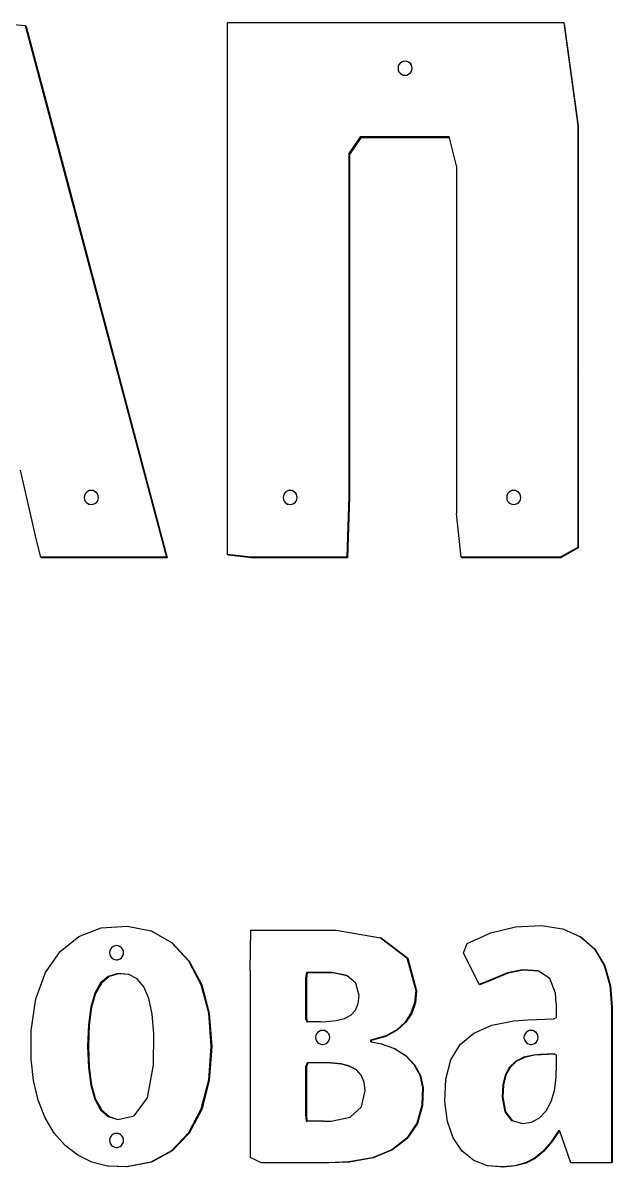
# Model space of a CAD drawing. Extents: x -1938 to 2501, y -2491 to 1970.
# Drawn here: x -1305 to -790, y 237 to 1238 of the extents above; entities that cross this region are included whole.
import ezdxf

# ---------------------------------------------------------------- set-up
doc = ezdxf.new("R2010")
doc.units = 0
doc.layers.get('0').update_dxf_attribs({"linetype": 'CONTINUOUS'})

msp = doc.modelspace()

# ---------------------------------------------------------------- linework, layer by layer
for p, q in [((-1326.1, 1237.7), (-1302.8, 1235.5)), ((-1302, 1234.8), (-1302.8, 1235.5)), ((-1302.8, 1235.5), (-1266.7, 1099.7)), ((-1302, 1234.8), (-1266, 1099.1)), ((-1125.9, 773), (-1125.9, 1237.9)), ((-832.1, 1237.9), (-1125.9, 1237.9)), ((-832.1, 1237.9), (-819.8, 1148.5)), ((-831.6, 1237.1), (-832.1, 1237.9)), ((-831.6, 1237.1), (-819.3, 1147.8)), ((-976.1, 1201.3), (-976.7, 1199.8)), ((-975.1, 1202.6), (-976.1, 1201.3)), ((-973.9, 1203.5), (-975.1, 1202.6)), ((-972.4, 1204.2), (-973.9, 1203.5)), ((-970.8, 1204.4), (-972.4, 1204.2)), ((-969.2, 1204.2), (-970.8, 1204.4)), ((-967.7, 1203.5), (-969.2, 1204.2)), ((-966.4, 1202.6), (-967.7, 1203.5)), ((-966.4, 1202.6), (-965.4, 1201.3)), ((-965.6, 1201.4), (-966.4, 1202.6)), ((-965.4, 1201.3), (-965.6, 1201.4)), ((-964.8, 1199.8), (-965.4, 1201.3)), ((-976.7, 1199.8), (-976.9, 1198.2)), ((-976.9, 1198.2), (-976.7, 1196.6)), ((-976.7, 1196.6), (-976.1, 1195.1)), ((-976.1, 1195.1), (-975.1, 1193.9)), ((-975.1, 1193.9), (-973.9, 1192.9)), ((-975.1, 1193.9), (-974.1, 1192.6)), ((-973.9, 1192.9), (-972.4, 1192.3)), ((-972.4, 1192.3), (-970.8, 1192.1)), ((-970.8, 1192.1), (-969.2, 1192.3)), ((-969.2, 1192.3), (-967.7, 1192.9)), ((-967.7, 1192.9), (-966.4, 1193.9)), ((-966.4, 1193.9), (-965.4, 1195.1)), ((-965.4, 1195.1), (-964.8, 1196.6)), ((-964.6, 1198.2), (-964.8, 1199.8)), ((-964.8, 1196.6), (-964.6, 1198.2)), ((-819.8, 1148.5), (-819.8, 935.2)), ((-819.3, 1147.8), (-819.8, 1148.5)), ((-819.3, 1147.8), (-819.3, 934.6)), ((-1010.1, 1138.2), (-1019.9, 1123.6)), ((-1009.5, 1137.5), (-1019.3, 1122.9)), ((-970, 1138.2), (-1010.1, 1138.2)), ((-1009.5, 1137.5), (-1010.1, 1138.2)), ((-969.4, 1137.5), (-1009.5, 1137.5)), ((-932.2, 1138.2), (-970, 1138.2)), ((-969.4, 1137.5), (-970, 1138.2)), ((-932, 1137.5), (-969.4, 1137.5)), ((-932, 1137.5), (-932.2, 1138.2)), ((-925.8, 1113), (-932, 1137.5)), ((-1019.9, 1123.6), (-1019.9, 987.4)), ((-1019.3, 1122.9), (-1019.9, 1123.6)), ((-1019.3, 1122.9), (-1019.3, 986.8)), ((-925.8, 1113), (-925.8, 809)), ((-1266, 1099.1), (-1266.7, 1099.7)), ((-1266.7, 1099.7), (-1209.4, 883.6)), ((-1266, 1099.1), (-1208.7, 883.1)), ((-1019.9, 987.4), (-1019.9, 824.1)), ((-1019.3, 986.8), (-1019.9, 987.4)), ((-1019.3, 986.8), (-1019.3, 823.6)), ((-819.8, 935.2), (-819.8, 779.3)), ((-819.3, 934.6), (-819.8, 935.2)), ((-819.3, 934.6), (-819.3, 778.8)), ((-1208.7, 883.1), (-1209.4, 883.6)), ((-1209.4, 883.6), (-1179.5, 770.7)), ((-1208.7, 883.1), (-1178.8, 770.3)), ((-1293.1, 785.6), (-1307.1, 846.8)), ((-1251, 824.5), (-1251.2, 822.9)), ((-1251.2, 822.9), (-1251, 821.3)), ((-1250.4, 826), (-1251, 824.5)), ((-1251, 821.3), (-1250.4, 819.8)), ((-1249.4, 827.3), (-1250.4, 826)), ((-1248.1, 828.2), (-1249.4, 827.3)), ((-1246.6, 828.9), (-1248.1, 828.2)), ((-1245, 829.1), (-1246.6, 828.9)), ((-1243.4, 828.9), (-1245, 829.1)), ((-1241.9, 828.2), (-1243.4, 828.9)), ((-1240.7, 827.3), (-1241.9, 828.2)), ((-1241.9, 828.2), (-1240.7, 827.4)), ((-1239.7, 826), (-1240.7, 827.3)), ((-1239.1, 824.5), (-1239.7, 826)), ((-1239.7, 819.8), (-1239.1, 821.3)), ((-1238.9, 822.9), (-1239.1, 824.5)), ((-1239.1, 821.3), (-1238.9, 822.9)), ((-1077.2, 824.5), (-1077.4, 822.9)), ((-1077.4, 822.9), (-1077.2, 821.3)), ((-1076.6, 826), (-1077.2, 824.5)), ((-1077.2, 821.3), (-1076.6, 819.8)), ((-1075.6, 827.3), (-1076.6, 826)), ((-1074.3, 828.2), (-1075.6, 827.3)), ((-1072.8, 828.9), (-1074.3, 828.2)), ((-1071.2, 829.1), (-1072.8, 828.9)), ((-1069.6, 828.9), (-1071.2, 829.1)), ((-1068.2, 828.2), (-1069.6, 828.9)), ((-1066.9, 827.3), (-1068.2, 828.2)), ((-1065.9, 826), (-1066.9, 827.3)), ((-1066.9, 827.3), (-1065.8, 826.4)), ((-1065.3, 824.5), (-1065.9, 826)), ((-1065.9, 819.8), (-1065.3, 821.3)), ((-1065.1, 822.9), (-1065.3, 824.5)), ((-1065.3, 821.3), (-1065.1, 822.9)), ((-1019.9, 824.1), (-1021.8, 770.8)), ((-1019.3, 823.6), (-1021.2, 770.3)), ((-1019.3, 823.6), (-1019.9, 824.1)), ((-881.7, 824.5), (-881.9, 822.9)), ((-881.9, 822.9), (-881.7, 821.3)), ((-881.1, 826), (-881.7, 824.5)), ((-881.7, 821.3), (-881.1, 819.8)), ((-880.1, 827.3), (-881.1, 826)), ((-878.9, 828.2), (-880.1, 827.3)), ((-877.4, 828.9), (-878.9, 828.2)), ((-875.8, 829.1), (-877.4, 828.9)), ((-874.2, 828.9), (-875.8, 829.1)), ((-872.7, 828.2), (-874.2, 828.9)), ((-871.4, 827.3), (-872.7, 828.2)), ((-870.4, 826), (-871.4, 827.3)), ((-871.4, 827.3), (-870.5, 826.4)), ((-869.8, 824.5), (-870.4, 826)), ((-870.4, 819.8), (-869.8, 821.3)), ((-869.6, 822.9), (-869.8, 824.5)), ((-869.8, 821.3), (-869.6, 822.9)), ((-1250.4, 819.8), (-1249.4, 818.6)), ((-1249.4, 818.6), (-1248.1, 817.6)), ((-1248.1, 817.6), (-1246.6, 817)), ((-1248.1, 817.6), (-1246.8, 816.8)), ((-1246.6, 817), (-1245, 816.8)), ((-1245, 816.8), (-1243.4, 817)), ((-1243.4, 817), (-1241.9, 817.6)), ((-1241.9, 817.6), (-1240.7, 818.6)), ((-1240.7, 818.6), (-1239.7, 819.8)), ((-1076.6, 819.8), (-1075.6, 818.6)), ((-1075.6, 818.6), (-1074.3, 817.6)), ((-1074.3, 817.6), (-1072.8, 817)), ((-1074.3, 817.6), (-1073.2, 816.8)), ((-1072.8, 817), (-1071.2, 816.8)), ((-1071.2, 816.8), (-1069.6, 817)), ((-1069.6, 817), (-1068.2, 817.6)), ((-1068.2, 817.6), (-1066.9, 818.6)), ((-1066.9, 818.6), (-1065.9, 819.8)), ((-881.1, 819.8), (-880.1, 818.6)), ((-880.1, 818.6), (-878.9, 817.6)), ((-880.1, 818.6), (-879.2, 817.7)), ((-878.9, 817.6), (-877.4, 817)), ((-877.4, 817), (-875.8, 816.8)), ((-875.8, 816.8), (-874.2, 817)), ((-874.2, 817), (-872.7, 817.6)), ((-872.7, 817.6), (-871.4, 818.6)), ((-871.4, 818.6), (-870.4, 819.8)), ((-921.6, 770.8), (-925.8, 809)), ((-1289.2, 770.7), (-1293.1, 785.6)), ((-1288.4, 770.3), (-1289.2, 770.7)), ((-1257.2, 770.7), (-1289.2, 770.7)), ((-1256.4, 770.3), (-1257.2, 770.7)), ((-1206.1, 770.7), (-1257.2, 770.7)), ((-1205.4, 770.3), (-1206.1, 770.7)), ((-1179.5, 770.7), (-1206.1, 770.7)), ((-1178.8, 770.3), (-1179.5, 770.7)), ((-1105.6, 770.8), (-1125.9, 773)), ((-1125.2, 772.5), (-1125.9, 773)), ((-1105, 770.3), (-1125.2, 772.5)), ((-1057.2, 770.8), (-1105.6, 770.8)), ((-1105, 770.3), (-1105.6, 770.8)), ((-1056.6, 770.3), (-1105, 770.3)), ((-1021.8, 770.8), (-1057.2, 770.8)), ((-1056.6, 770.3), (-1057.2, 770.8)), ((-1021.2, 770.3), (-1056.6, 770.3)), ((-1021.2, 770.3), (-1021.8, 770.8)), ((-882.3, 770.8), (-921.6, 770.8)), ((-921, 770.3), (-921.6, 770.8)), ((-881.8, 770.3), (-921, 770.3)), ((-835.2, 770.8), (-882.3, 770.8)), ((-881.8, 770.3), (-882.3, 770.8)), ((-834.7, 770.3), (-881.8, 770.3)), ((-819.8, 779.3), (-835.2, 770.8)), ((-834.7, 770.3), (-835.2, 770.8)), ((-819.3, 778.8), (-834.7, 770.3)), ((-819.3, 778.8), (-819.8, 779.3)), ((-1256.4, 770.3), (-1288.4, 770.3)), ((-1205.4, 770.3), (-1256.4, 770.3)), ((-1178.8, 770.3), (-1205.4, 770.3)), ((-1256.1, 439.2), (-1236.4, 446.6)), ((-1236.4, 446.6), (-1213.8, 448.2)), ((-1213.8, 448.2), (-1192.9, 444)), ((-1192.9, 444), (-1175, 433.8)), ((-1192.2, 443.7), (-1192.9, 444)), ((-1192.2, 443.7), (-1174.3, 433.6)), ((-1106.3, 409.4), (-1105.6, 444.6)), ((-1105.6, 444.6), (-1050.1, 444.6)), ((-1050.1, 444.6), (-1031, 444.6)), ((-1031, 444.6), (-992.3, 438)), ((-916.6, 432.9), (-895.9, 442.2)), ((-895.9, 442.2), (-874.1, 447.5)), ((-874.1, 447.5), (-851.7, 448.6)), ((-851.7, 448.6), (-832.9, 445.8)), ((-832.9, 445.8), (-817.5, 438.9)), ((-1272.4, 426.1), (-1256.1, 439.2)), ((-1226.1, 430.3), (-1227.4, 429.3)), ((-1224.6, 430.9), (-1226.1, 430.3)), ((-1223.1, 431.1), (-1224.6, 430.9)), ((-1221.5, 430.9), (-1223.1, 431.1)), ((-1220, 430.3), (-1221.5, 430.9)), ((-1221.5, 430.9), (-1219.3, 430.1)), ((-1218.7, 429.3), (-1220, 430.3)), ((-1175, 433.8), (-1160.2, 417.9)), ((-1174.3, 433.6), (-1175, 433.8)), ((-1174.3, 433.6), (-1159.5, 417.6)), ((-992.3, 438), (-969.1, 420.5)), ((-991.7, 437.8), (-992.3, 438)), ((-991.7, 437.8), (-968.5, 420.2)), ((-919.8, 424.8), (-916.6, 432.9)), ((-817.5, 438.9), (-805.3, 428.2)), ((-817, 438.7), (-817.5, 438.9)), ((-817, 438.7), (-804.8, 427.9)), ((-1285.1, 407.6), (-1272.4, 426.1)), ((-1229, 426.6), (-1229.2, 425)), ((-1229.2, 425), (-1229, 423.4)), ((-1228.4, 428), (-1229, 426.6)), ((-1229, 423.4), (-1228.4, 421.9)), ((-1227.4, 429.3), (-1228.4, 428)), ((-1228.4, 421.9), (-1227.4, 420.6)), ((-1227.4, 420.6), (-1226.1, 419.6)), ((-1220, 419.6), (-1218.7, 420.6)), ((-1217.7, 428), (-1218.7, 429.3)), ((-1218.7, 420.6), (-1217.7, 421.9)), ((-1217.1, 426.6), (-1217.7, 428)), ((-1217.7, 421.9), (-1217.1, 423.4)), ((-1216.9, 425), (-1217.1, 426.6)), ((-1217.1, 423.4), (-1216.9, 425)), ((-969.1, 420.5), (-961.4, 391.9)), ((-968.5, 420.2), (-969.1, 420.5)), ((-968.5, 420.2), (-960.8, 391.6)), ((-905.9, 397.1), (-919.8, 424.8)), ((-805.3, 428.2), (-796.7, 413.8)), ((-804.8, 427.9), (-805.3, 428.2)), ((-804.8, 427.9), (-796.2, 413.6)), ((-1226.1, 419.6), (-1224.6, 419)), ((-1224.6, 419), (-1223.1, 418.8)), ((-1224.6, 419), (-1222.4, 418.3)), ((-1223.1, 418.8), (-1221.5, 419)), ((-1221.5, 419), (-1220, 419.6)), ((-1160.2, 417.9), (-1149.2, 397.2)), ((-1159.5, 417.6), (-1160.2, 417.9)), ((-1159.5, 417.6), (-1148.5, 396.9)), ((-796.7, 413.8), (-791.7, 396.2)), ((-796.2, 413.6), (-796.7, 413.8)), ((-796.2, 413.6), (-791.2, 396)), ((-1293.5, 384.5), (-1285.1, 407.6)), ((-1230.4, 404.2), (-1237.1, 398.5)), ((-1229.6, 404), (-1236.3, 398.2)), ((-1222, 406.7), (-1230.4, 404.2)), ((-1229.6, 404), (-1230.4, 404.2)), ((-1221.2, 406.5), (-1229.6, 404)), ((-1212.8, 406), (-1222, 406.7)), ((-1221.2, 406.5), (-1222, 406.7)), ((-1212.3, 405.8), (-1221.2, 406.5)), ((-1212.3, 405.8), (-1212.8, 406)), ((-1205.1, 402.1), (-1212.3, 405.8)), ((-1199.1, 395.1), (-1205.1, 402.1)), ((-1106.3, 409.4), (-1106.3, 245.8)), ((-1057.1, 407.6), (-1057.8, 402.7)), ((-1057.8, 402.7), (-1057.8, 384.4)), ((-1057.1, 402.5), (-1057.8, 402.7)), ((-1050.1, 407.6), (-1057.1, 407.6)), ((-1056.5, 407.4), (-1057.1, 407.6)), ((-1056.5, 407.4), (-1057.1, 402.5)), ((-1057.1, 402.5), (-1057.1, 384.2)), ((-1049.4, 407.4), (-1056.5, 407.4)), ((-1041.1, 407.6), (-1050.1, 407.6)), ((-1049.4, 407.4), (-1050.1, 407.6)), ((-1040.5, 407.4), (-1049.4, 407.4)), ((-1034.9, 407.6), (-1041.1, 407.6)), ((-1040.5, 407.4), (-1041.1, 407.6)), ((-1034.3, 407.3), (-1040.5, 407.4)), ((-1021.6, 404.9), (-1034.9, 407.6)), ((-1034.3, 407.3), (-1034.9, 407.6)), ((-1021.4, 404.7), (-1034.3, 407.3)), ((-1021.4, 404.7), (-1021.6, 404.9)), ((-1013.7, 398.2), (-1021.4, 404.7)), ((-895.3, 401.5), (-905.9, 397.1)), ((-894.7, 401.3), (-905.4, 396.8)), ((-881.1, 407.3), (-895.3, 401.5)), ((-894.7, 401.3), (-895.3, 401.5)), ((-880.6, 407), (-894.7, 401.3)), ((-868.1, 410), (-881.1, 407.3)), ((-880.6, 407), (-881.1, 407.3)), ((-867.6, 409.7), (-880.6, 407)), ((-854.5, 409.1), (-868.1, 410)), ((-867.6, 409.7), (-868.1, 410)), ((-854.2, 408.9), (-867.6, 409.7)), ((-854.2, 408.9), (-854.5, 409.1)), ((-844.2, 402.3), (-854.2, 408.9)), ((-839.3, 389.5), (-844.2, 402.3)), ((-1237.1, 398.5), (-1242.1, 389.6)), ((-1236.3, 398.2), (-1241.3, 389.3)), ((-1236.3, 398.2), (-1237.1, 398.5)), ((-1194.8, 384.8), (-1199.1, 395.1)), ((-1149.2, 397.2), (-1142.6, 372.3)), ((-1148.5, 396.9), (-1149.2, 397.2)), ((-1148.5, 396.9), (-1142, 372)), ((-1011, 387.5), (-1013.7, 398.2)), ((-961.4, 391.9), (-962.4, 381.4)), ((-960.8, 391.6), (-961.8, 381.2)), ((-960.8, 391.6), (-961.4, 391.9)), ((-905.4, 396.8), (-905.9, 397.1)), ((-791.7, 396.2), (-790.2, 377.3)), ((-791.2, 396), (-791.7, 396.2)), ((-791.2, 396), (-789.8, 377)), ((-1297.6, 356.9), (-1293.5, 384.5)), ((-1242.1, 389.6), (-1245.6, 377.4)), ((-1241.3, 389.3), (-1244.8, 377.2)), ((-1241.3, 389.3), (-1242.1, 389.6)), ((-1191.8, 371.2), (-1194.8, 384.8)), ((-1057.8, 384.4), (-1057.8, 367.5)), ((-1057.1, 384.2), (-1057.8, 384.4)), ((-1057.1, 384.2), (-1057.1, 367.3)), ((-1014.2, 374.7), (-1011.8, 380.4)), ((-1011.8, 380.4), (-1011, 387.5)), ((-962.4, 381.4), (-965.6, 372.1)), ((-961.8, 381.2), (-965, 371.9)), ((-961.8, 381.2), (-962.4, 381.4)), ((-838.7, 380.6), (-839.3, 389.5)), ((-838.7, 380.6), (-838.7, 368.3)), ((-1245.6, 377.4), (-1247.7, 362)), ((-1244.8, 377.2), (-1246.9, 361.8)), ((-1244.8, 377.2), (-1245.6, 377.4)), ((-1190.3, 354.4), (-1191.8, 371.2)), ((-1142.6, 372.3), (-1140.5, 343.2)), ((-1142, 372), (-1142.6, 372.3)), ((-1142, 372), (-1139.8, 343)), ((-1023.8, 367.5), (-1018.2, 370.4)), ((-1018.2, 370.4), (-1014.2, 374.7)), ((-965.6, 372.1), (-970.9, 364)), ((-965, 371.9), (-970.3, 363.8)), ((-965, 371.9), (-965.6, 372.1)), ((-790.2, 377.3), (-790.2, 336.8)), ((-789.8, 377), (-790.2, 377.3)), ((-789.8, 377), (-789.8, 336.6)), ((-1247.7, 362), (-1248.4, 343.3)), ((-1246.9, 361.8), (-1247.7, 362)), ((-1246.9, 361.8), (-1247.6, 343.1)), ((-1057.8, 367.5), (-1056.8, 364.6)), ((-1057.1, 367.3), (-1057.8, 367.5)), ((-1057.1, 367.3), (-1056.2, 364.6)), ((-1056.8, 364.6), (-1056.2, 364.6)), ((-1044.8, 364.6), (-1056.2, 364.6)), ((-1044.8, 364.6), (-1039.8, 364.7)), ((-1039.8, 364.7), (-1031, 365.6)), ((-1031, 365.6), (-1023.8, 367.5)), ((-970.9, 364), (-978.3, 357.3)), ((-970.3, 363.8), (-977.7, 357.1)), ((-970.3, 363.8), (-970.9, 364)), ((-910.7, 354.6), (-895, 361.5)), ((-895, 361.5), (-875.6, 365.4)), ((-875.6, 365.4), (-863.4, 366.2)), ((-863.4, 366.2), (-840.7, 367.2)), ((-840.7, 367.2), (-838.7, 368.3)), ((-1297.7, 332), (-1297.6, 356.9)), ((-1190.6, 327), (-1190.3, 354.4)), ((-1048.8, 352.5), (-1049, 350.9)), ((-1049, 350.9), (-1048.8, 349.3)), ((-1048.2, 354), (-1048.8, 352.5)), ((-1047.2, 355.2), (-1048.2, 354)), ((-1045.9, 356.2), (-1047.2, 355.2)), ((-1044.5, 356.8), (-1045.9, 356.2)), ((-1042.9, 357), (-1044.5, 356.8)), ((-1041.3, 356.8), (-1042.9, 357)), ((-1039.8, 356.2), (-1041.3, 356.8)), ((-1041.3, 356.8), (-1039.4, 356.2)), ((-1038.5, 355.2), (-1039.8, 356.2)), ((-1037.5, 354), (-1038.5, 355.2)), ((-1036.9, 352.5), (-1037.5, 354)), ((-1036.7, 350.9), (-1036.9, 352.5)), ((-1036.9, 349.3), (-1036.7, 350.9)), ((-987.5, 352.3), (-998.7, 349)), ((-986.9, 352.1), (-998.1, 348.8)), ((-978.3, 357.3), (-987.5, 352.3)), ((-986.9, 352.1), (-987.5, 352.3)), ((-977.7, 357.1), (-986.9, 352.1)), ((-977.7, 357.1), (-978.3, 357.3)), ((-922.7, 344.6), (-910.7, 354.6)), ((-866.6, 352.5), (-866.8, 350.9)), ((-866.8, 350.9), (-866.6, 349.3)), ((-865.9, 354), (-866.6, 352.5)), ((-865, 355.2), (-865.9, 354)), ((-863.7, 356.2), (-865, 355.2)), ((-862.2, 356.8), (-863.7, 356.2)), ((-860.6, 357), (-862.2, 356.8)), ((-859, 356.8), (-860.6, 357)), ((-857.5, 356.2), (-859, 356.8)), ((-856.2, 355.2), (-857.5, 356.2)), ((-857.5, 356.2), (-856, 355.6)), ((-855.3, 354), (-856.2, 355.2)), ((-854.7, 352.5), (-855.3, 354)), ((-854.4, 350.9), (-854.7, 352.5)), ((-854.7, 349.3), (-854.4, 350.9)), ((-1248.4, 343.3), (-1247.7, 324.7)), ((-1247.6, 343.1), (-1248.4, 343.3)), ((-1247.6, 343.1), (-1246.9, 324.5)), ((-1140.5, 343.2), (-1142.6, 313.4)), ((-1139.8, 343), (-1142, 313.2)), ((-1139.8, 343), (-1140.5, 343.2)), ((-1048.8, 349.3), (-1048.2, 347.8)), ((-1048.2, 347.8), (-1047.2, 346.5)), ((-1047.2, 346.5), (-1045.9, 345.5)), ((-1045.9, 345.5), (-1044.5, 344.9)), ((-1044.5, 344.9), (-1042.9, 344.7)), ((-1044.5, 344.9), (-1042.6, 344.3)), ((-1042.9, 344.7), (-1041.3, 344.9)), ((-1041.3, 344.9), (-1039.8, 345.5)), ((-1039.8, 345.5), (-1038.5, 346.5)), ((-1038.5, 346.5), (-1037.5, 347.8)), ((-1037.5, 347.8), (-1036.9, 349.3)), ((-998.7, 349), (-1001, 348.4)), ((-1001, 348.4), (-1001, 347.7)), ((-1000.4, 348.2), (-1001, 348.4)), ((-1001, 347.7), (-1001, 347.2)), ((-1000.4, 347.5), (-1001, 347.7)), ((-1001, 347.2), (-1000.4, 347.1)), ((-998.1, 348.8), (-1000.4, 348.2)), ((-1000.4, 348.2), (-1000.4, 347.5)), ((-1000.4, 347.5), (-1000.4, 347.1)), ((-1000.4, 347.1), (-991.4, 345.3)), ((-998.1, 348.8), (-998.7, 349)), ((-990.9, 345.1), (-991.4, 345.3)), ((-990.9, 345.1), (-990.8, 345.1)), ((-990.8, 345.1), (-980, 341.2)), ((-980, 341.2), (-970.4, 335.1)), ((-979.4, 341), (-980, 341.2)), ((-979.4, 341), (-969.9, 334.9)), ((-930.8, 331.3), (-922.7, 344.6)), ((-866.6, 349.3), (-865.9, 347.8)), ((-865.9, 347.8), (-865, 346.5)), ((-865, 346.5), (-863.7, 345.5)), ((-863.7, 345.5), (-862.2, 344.9)), ((-862.2, 344.9), (-860.6, 344.7)), ((-862.2, 344.9), (-860.6, 344.3)), ((-860.6, 344.7), (-859, 344.9)), ((-859, 344.9), (-857.5, 345.5)), ((-857.5, 345.5), (-856.2, 346.5)), ((-856.2, 346.5), (-855.3, 347.8)), ((-855.3, 347.8), (-854.7, 349.3)), ((-1295.6, 313.2), (-1297.7, 332)), ((-970.4, 335.1), (-963, 327.2)), ((-969.9, 334.9), (-970.4, 335.1)), ((-969.9, 334.9), (-962.4, 327)), ((-935.2, 314.4), (-930.8, 331.3)), ((-867, 333.5), (-874.1, 329.9)), ((-866.5, 333.3), (-873.6, 329.7)), ((-858.1, 335.5), (-867, 333.5)), ((-866.5, 333.3), (-867, 333.5)), ((-857.6, 335.3), (-866.5, 333.3)), ((-852.4, 335.9), (-858.1, 335.5)), ((-857.6, 335.3), (-858.1, 335.5)), ((-851.9, 335.7), (-857.6, 335.3)), ((-846.2, 336.2), (-852.4, 335.9)), ((-851.9, 335.7), (-852.4, 335.9)), ((-845.7, 336), (-851.9, 335.7)), ((-840, 336.6), (-846.2, 336.2)), ((-845.7, 336), (-846.2, 336.2)), ((-839.7, 336.3), (-845.7, 336)), ((-839.7, 336.3), (-840, 336.6)), ((-838.7, 335.7), (-839.7, 336.3)), ((-838.7, 335.7), (-838.7, 321.7)), ((-790.2, 336.8), (-790.2, 272.4)), ((-789.8, 336.6), (-790.2, 336.8)), ((-789.8, 336.6), (-789.8, 272.2)), ((-1247.7, 324.7), (-1245.6, 309.2)), ((-1246.9, 324.5), (-1247.7, 324.7)), ((-1246.9, 324.5), (-1244.8, 309)), ((-1196.1, 298.2), (-1190.6, 327)), ((-1056.5, 328.8), (-1057.8, 325.3)), ((-1057.8, 325.3), (-1057.8, 305.2)), ((-1057.1, 325.1), (-1057.8, 325.3)), ((-1055.9, 328.6), (-1057.1, 325.1)), ((-1057.1, 325.1), (-1057.1, 305)), ((-1049.3, 328.8), (-1056.5, 328.8)), ((-1055.9, 328.6), (-1056.5, 328.8)), ((-1048.7, 328.6), (-1055.9, 328.6)), ((-1041.5, 328.8), (-1049.3, 328.8)), ((-1048.7, 328.6), (-1049.3, 328.8)), ((-1040.9, 328.6), (-1048.7, 328.6)), ((-1036, 328.7), (-1041.5, 328.8)), ((-1040.9, 328.6), (-1041.5, 328.8)), ((-1035.4, 328.5), (-1040.9, 328.6)), ((-1026.7, 327.8), (-1036, 328.7)), ((-1035.4, 328.5), (-1036, 328.7)), ((-1026.1, 327.6), (-1035.4, 328.5)), ((-1019.1, 325.7), (-1026.7, 327.8)), ((-1026.1, 327.6), (-1026.7, 327.8)), ((-1019, 325.6), (-1026.1, 327.6)), ((-1019, 325.6), (-1019.1, 325.7)), ((-1013.2, 322.5), (-1019, 325.6)), ((-1009.1, 317.9), (-1013.2, 322.5)), ((-963, 327.2), (-958, 317.8)), ((-962.4, 327), (-963, 327.2)), ((-962.4, 327), (-957.4, 317.6)), ((-879.5, 324.8), (-883.2, 318)), ((-878.9, 324.6), (-882.7, 317.8)), ((-874.1, 329.9), (-879.5, 324.8)), ((-878.9, 324.6), (-879.5, 324.8)), ((-873.6, 329.7), (-878.9, 324.6)), ((-873.6, 329.7), (-874.1, 329.9)), ((-838.8, 315.9), (-838.7, 321.7)), ((-1291.5, 295.9), (-1295.6, 313.2)), ((-1142.6, 313.4), (-1149.2, 288.1)), ((-1142, 313.2), (-1148.5, 288)), ((-1142, 313.2), (-1142.6, 313.4)), ((-1006.5, 311.9), (-1009.1, 317.9)), ((-1005.7, 304.5), (-1006.5, 311.9)), ((-958, 317.8), (-955.6, 307)), ((-957.4, 317.6), (-958, 317.8)), ((-957.4, 317.6), (-955, 306.8)), ((-935.9, 294.8), (-935.2, 314.4)), ((-883.2, 318), (-885.3, 309.5)), ((-882.7, 317.8), (-884.8, 309.3)), ((-882.7, 317.8), (-883.2, 318)), ((-840.1, 304.5), (-838.8, 315.9)), ((-1245.6, 309.2), (-1242.1, 296.8)), ((-1244.8, 309), (-1245.6, 309.2)), ((-1244.8, 309), (-1241.3, 296.7)), ((-1057.8, 305.2), (-1057.8, 283.4)), ((-1057.1, 305), (-1057.8, 305.2)), ((-1057.1, 305), (-1057.1, 283.3)), ((-1009, 290.2), (-1005.7, 304.5)), ((-955.6, 307), (-956, 291.7)), ((-955, 306.8), (-955.6, 307)), ((-955, 306.8), (-955.4, 291.5)), ((-885.3, 309.5), (-885.8, 298.6)), ((-884.8, 309.3), (-885.3, 309.5)), ((-884.8, 309.3), (-885.3, 298.5)), ((-843, 294.8), (-840.1, 304.5)), ((-1285.4, 280.5), (-1291.5, 295.9)), ((-1242.1, 296.8), (-1237.1, 287.7)), ((-1241.3, 296.7), (-1242.1, 296.8)), ((-1241.3, 296.7), (-1236.3, 287.5)), ((-1207.5, 282.4), (-1196.1, 298.2)), ((-1018.9, 281.2), (-1009, 290.2)), ((-956, 291.7), (-960.5, 275.8)), ((-955.4, 291.5), (-959.9, 275.6)), ((-955.4, 291.5), (-956, 291.7)), ((-933.6, 277.5), (-935.9, 294.8)), ((-885.8, 298.6), (-883.5, 285.9)), ((-885.3, 298.5), (-885.8, 298.6)), ((-885.3, 298.5), (-883, 285.7)), ((-847.4, 286.6), (-843, 294.8)), ((-1277.6, 267.3), (-1285.4, 280.5)), ((-1237.1, 287.7), (-1230.4, 281.8)), ((-1236.3, 287.5), (-1237.1, 287.7)), ((-1236.3, 287.5), (-1229.6, 281.6)), ((-1230.4, 281.8), (-1222, 279.2)), ((-1229.6, 281.6), (-1230.4, 281.8)), ((-1229.6, 281.6), (-1221.8, 279.2)), ((-1221.8, 279.2), (-1207.5, 282.4)), ((-1149.2, 288.1), (-1160.1, 267.5)), ((-1148.5, 288), (-1159.4, 267.3)), ((-1148.5, 288), (-1149.2, 288.1)), ((-1057.8, 283.4), (-1057.2, 277.6)), ((-1057.1, 283.3), (-1057.8, 283.4)), ((-1057.1, 283.3), (-1056.6, 277.6)), ((-1035.4, 277.7), (-1018.9, 281.2)), ((-883.5, 285.9), (-877.6, 278.3)), ((-883, 285.7), (-883.5, 285.9)), ((-883, 285.7), (-877.1, 278.1)), ((-860.1, 276.9), (-853.2, 280.6)), ((-853.2, 280.6), (-847.4, 286.6)), ((-1222, 279.2), (-1221.8, 279.2)), ((-1057.2, 277.6), (-1056.6, 277.6)), ((-1042, 277.6), (-1056.6, 277.6)), ((-1042, 277.6), (-1035.4, 277.7)), ((-960.5, 275.8), (-969.3, 262.7)), ((-959.9, 275.6), (-968.8, 262.6)), ((-959.9, 275.6), (-960.5, 275.8)), ((-928.6, 263.1), (-933.6, 277.5)), ((-877.6, 278.3), (-877.1, 278.1)), ((-877.1, 278.1), (-868, 275.7)), ((-868, 275.7), (-860.1, 276.9)), ((-790.2, 272.4), (-790.3, 241.3)), ((-789.8, 272.2), (-790.2, 272.4)), ((-789.8, 272.2), (-789.8, 241.2)), ((-1268.1, 256.4), (-1277.6, 267.3)), ((-1229, 262.4), (-1229.2, 260.8)), ((-1229.2, 260.8), (-1229, 259.2)), ((-1228.4, 263.9), (-1229, 262.4)), ((-1227.4, 265.2), (-1228.4, 263.9)), ((-1226.1, 266.2), (-1227.4, 265.2)), ((-1224.6, 266.8), (-1226.1, 266.2)), ((-1223.1, 267), (-1224.6, 266.8)), ((-1221.5, 266.8), (-1223.1, 267)), ((-1220, 266.2), (-1221.5, 266.8)), ((-1221.5, 266.8), (-1219.3, 266.3)), ((-1218.7, 265.2), (-1220, 266.2)), ((-1217.7, 263.9), (-1218.7, 265.2)), ((-1217.1, 262.4), (-1217.7, 263.9)), ((-1216.9, 260.8), (-1217.1, 262.4)), ((-1217.1, 259.2), (-1216.9, 260.8)), ((-1160.1, 267.5), (-1175, 251.8)), ((-1159.4, 267.3), (-1174.3, 251.7)), ((-1159.4, 267.3), (-1160.1, 267.5)), ((-969.3, 262.7), (-982.4, 252.6)), ((-968.8, 262.6), (-981.8, 252.5)), ((-968.8, 262.6), (-969.3, 262.7)), ((-920.8, 251.5), (-928.6, 263.1)), ((-836.6, 269.1), (-842.9, 259.6)), ((-836.1, 268.9), (-842.4, 259.5)), ((-836.2, 269.1), (-836.6, 269.1)), ((-836.1, 268.9), (-836.6, 269.1)), ((-835.7, 269.1), (-836.2, 269.1)), ((-835.7, 268.9), (-836.2, 269.1)), ((-835.7, 268.9), (-836.1, 268.9)), ((-835.5, 269.1), (-835.7, 269.1)), ((-835.5, 269), (-835.7, 269.1)), ((-835.4, 268.9), (-835.7, 268.9)), ((-835.5, 269), (-835.5, 269.1)), ((-835.4, 268.9), (-835.5, 269)), ((-825.8, 241.3), (-835.4, 268.9)), ((-1256.9, 247.8), (-1268.1, 256.4)), ((-1229, 259.2), (-1228.4, 257.8)), ((-1228.4, 257.8), (-1227.4, 256.5)), ((-1227.4, 256.5), (-1226.1, 255.5)), ((-1226.1, 255.5), (-1224.6, 254.9)), ((-1224.6, 254.9), (-1223.1, 254.7)), ((-1224.6, 254.9), (-1222.4, 254.4)), ((-1223.1, 254.7), (-1221.5, 254.9)), ((-1221.5, 254.9), (-1220, 255.5)), ((-1220, 255.5), (-1218.7, 256.5)), ((-1218.7, 256.5), (-1217.7, 257.8)), ((-1217.7, 257.8), (-1217.1, 259.2)), ((-1175, 251.8), (-1193.1, 241.9)), ((-1174.3, 251.7), (-1192.4, 241.7)), ((-1174.3, 251.7), (-1175, 251.8)), ((-982.4, 252.6), (-999.3, 245.7)), ((-981.8, 252.5), (-998.7, 245.5)), ((-981.8, 252.5), (-982.4, 252.6)), ((-910.7, 243.3), (-920.8, 251.5)), ((-850.2, 251.2), (-857.6, 245.2)), ((-849.7, 251), (-857.1, 245)), ((-842.9, 259.6), (-850.2, 251.2)), ((-849.7, 251), (-850.2, 251.2)), ((-842.4, 259.5), (-849.7, 251)), ((-842.4, 259.5), (-842.9, 259.6)), ((-1244.5, 241.8), (-1256.9, 247.8)), ((-1230.9, 238.4), (-1244.5, 241.8)), ((-1193.1, 241.9), (-1214.4, 237.7)), ((-1192.4, 241.7), (-1213.7, 237.6)), ((-1192.4, 241.7), (-1193.1, 241.9)), ((-1096.3, 241.3), (-1106.3, 245.8)), ((-1064.3, 241.3), (-1096.3, 241.3)), ((-1095.6, 241.2), (-1096.3, 241.3)), ((-1063.7, 241.2), (-1095.6, 241.2)), ((-1037.6, 241.3), (-1064.3, 241.3)), ((-1063.7, 241.2), (-1064.3, 241.3)), ((-1037, 241.2), (-1063.7, 241.2)), ((-1019.9, 242), (-1037.6, 241.3)), ((-1037, 241.2), (-1037.6, 241.3)), ((-1019.3, 241.8), (-1037, 241.2)), ((-999.3, 245.7), (-1019.9, 242)), ((-1019.3, 241.8), (-1019.9, 242)), ((-998.7, 245.5), (-1019.3, 241.8)), ((-998.7, 245.5), (-999.3, 245.7)), ((-898.7, 238.7), (-910.7, 243.3)), ((-865.6, 241.2), (-874.8, 238.7)), ((-865, 241), (-874.3, 238.5)), ((-857.6, 245.2), (-865.6, 241.2)), ((-865, 241), (-865.6, 241.2)), ((-857.1, 245), (-865, 241)), ((-857.1, 245), (-857.6, 245.2)), ((-816.9, 241.3), (-825.8, 241.3)), ((-825.3, 241.2), (-825.8, 241.3)), ((-816.4, 241.2), (-825.3, 241.2)), ((-800, 241.3), (-816.9, 241.3)), ((-816.4, 241.2), (-816.9, 241.3)), ((-799.5, 241.2), (-816.4, 241.2)), ((-790.3, 241.3), (-800, 241.3)), ((-799.5, 241.2), (-800, 241.3)), ((-789.8, 241.2), (-799.5, 241.2)), ((-789.8, 241.2), (-790.3, 241.3)), ((-1214.4, 237.7), (-1230.9, 238.4)), ((-1230.2, 238.2), (-1230.9, 238.4)), ((-1213.7, 237.6), (-1230.2, 238.2)), ((-1213.7, 237.6), (-1214.4, 237.7)), ((-885.4, 237.6), (-898.7, 238.7)), ((-898.1, 238.5), (-898.7, 238.7)), ((-884.8, 237.5), (-898.1, 238.5)), ((-874.8, 238.7), (-885.4, 237.6)), ((-884.8, 237.5), (-885.4, 237.6)), ((-874.3, 238.5), (-884.8, 237.5)), ((-874.3, 238.5), (-874.8, 238.7))]:
    msp.add_line(p, q)

doc.saveas('drawing.dxf')
